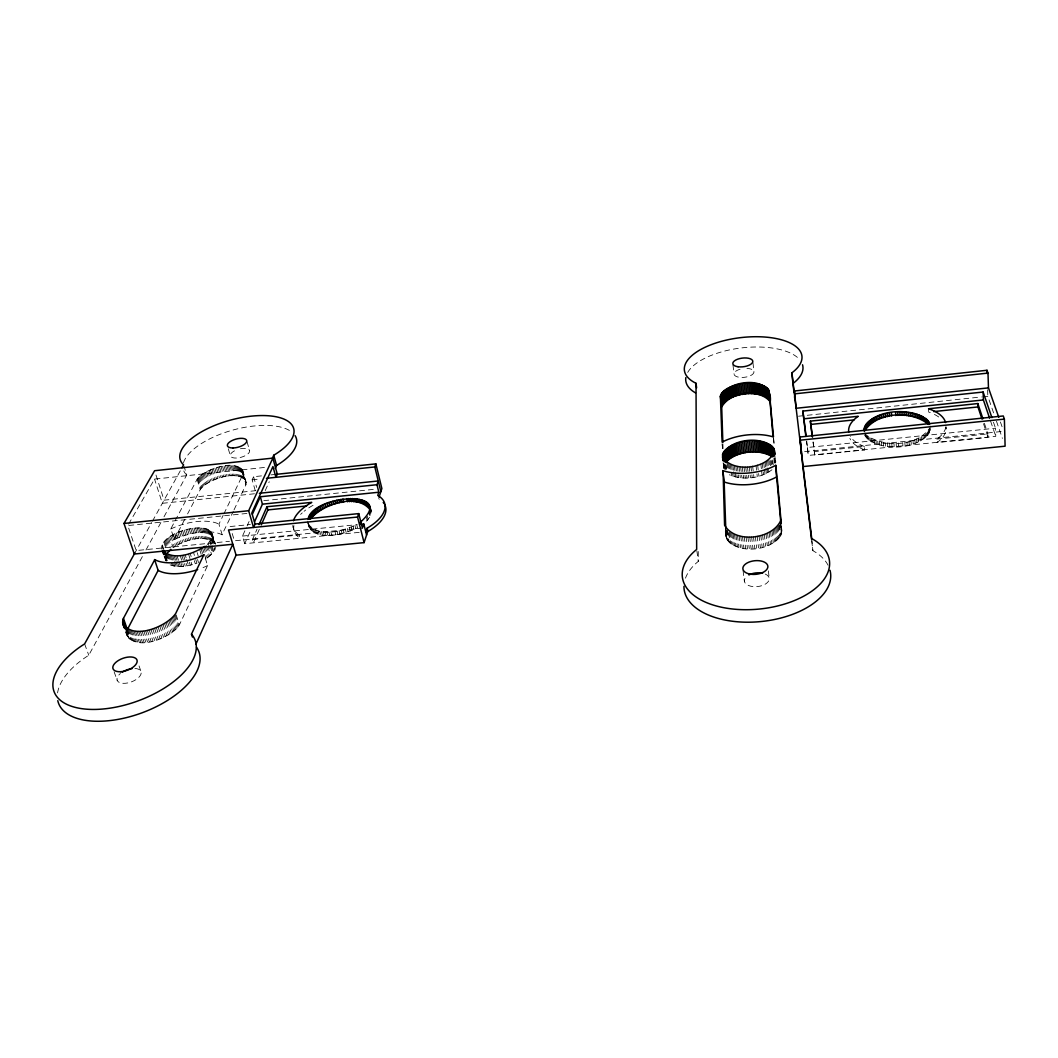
<?xml version="1.0" encoding="UTF-8"?>
<svg xmlns="http://www.w3.org/2000/svg" width="1058" height="1058" viewBox="0 0 1058 1058"><rect width="100%" height="100%" fill="white"/><g stroke="black" fill="none" stroke-linecap="round" stroke-linejoin="round"><path stroke-width="0.75" stroke-dasharray="5 3.75" d="M126.59 632.591C133.057 653.447 171.079 638.146 179.424 624.802L207.593 565.567L204.181 554.656M234.043 509.824L245.892 484.829C244.649 466.353 206.535 479.274 200.266 489.589L187.583 513.897M207.262 544.592C230.181 515.63 158.779 529.093 161.848 549.102M864.77 435.103C877.016 453.075 924.242 450.84 930.18 428.358M308.248 524.12C319.82 538.138 342.554 531.129 356.718 524.517L357.551 527.797C344.815 533.986 312.837 543.574 308.698 523.379M725.325 531.129C725.484 558.584 784.679 552.62 781.571 526.844M223.873 513.91L242.877 474.487C241.594 456.117 203.453 469.104 197.105 479.314L170.735 529L174.491 539.461A39.358 18.237 -17.2 0 1 221.995 534.713L233.342 511.292M215.806 547.33L212.473 553.612L204.538 559.708M165.537 556.548L165.603 560.647L164.096 556.019M867.203 438.858L866.952 435.473C884.832 447.732 916.81 446.727 929.744 428.014L929.929 431.426M724.452 464.078L723.765 468.297L723.156 462.677M259.289 529.397L253.351 542.899L252.399 539.659L257.041 529.185M359.204 532.359L244.729 543.693L250.627 530.508M265.227 490.634L269.248 481.747M244.729 543.693L242.467 536.089L246.435 527.347M247.096 525.892L249.08 521.515M255.229 490.542L252.135 479.803L253.589 476.722L261.736 475.862M222.193 534.832L218.94 524.133L223.159 515.365M174.16 539.633L184.595 519.61M57.582 692.897A74.734 37.771 -20.1 0 1 85.698 657.256L88.766 655.246L142.843 555.741M145.978 549.975L160.869 522.573M164.003 516.807L186.724 474.976L184.039 466.3M134.3 554.022L151.664 522.612M152.458 521.171L181.196 469.183M128.613 524.16L154.547 479.089L266.457 467.252M369.612 517.269L366.121 521.673M698.254 551.509L698.306 561.362L696.085 563.266A73.676 40.482 -5.9 0 0 685.399 578.395M771.983 469.765C760.147 478.679 742.928 480.623 729.346 474.764M214.986 543.455C203.268 533.325 184.714 540.426 173.062 547.621L169.611 536.922M945.799 427.075A48.747 22.826 -3.9 0 1 937.216 438.845L937.388 442.297A48.694 22.879 -3.9 0 0 946.024 427.485M313.062 505.314L312.613 505.565A47.266 22.456 -14.5 0 0 304.043 511.318M207.593 565.567L207.249 565.739A39.358 18.237 -17.2 0 1 200.147 568.754M170.735 529L171.065 528.828A39.503 18.079 -17.1 0 1 218.742 524.014L218.94 524.133M170.126 564.866C178.789 568.12 188.443 566.123 196.92 563.226L194.95 557.011M798.499 416.217L981.295 396.962M982.922 396.79L987.828 396.274L994.308 414.987M270.98 474.883L275.728 474.394M252.135 479.803L260.308 478.943M255.904 490.661L164.056 500.183L155.605 473.812M254.489 493.769L162.337 503.304L154.547 479.089M263.839 500.659L375.326 489.206M806.712 441.146L807.519 447.481L995.512 428.212L995.763 436.359L808.272 455.443L806.447 441.12M804.635 451.634L1002.045 431.466M936.846 439.096L987.908 433.899L988.027 437.377L937.018 442.548M813.139 441.979L814.435 451.607L864.426 446.489L864.677 449.901L814.753 455.006L813.02 442.125M246.937 513.447L127.806 525.562L136.204 550.57L229.493 541.299M230.128 526.553L250.389 524.517M242.467 536.089L357.247 524.649M362.418 528.101L234.4 540.81L230.975 529.41M252.399 539.659L299.163 535.004L300.075 538.258L299.242 537.715A47.266 22.456 -14.5 0 1 293.939 525.575M864.426 446.489L863.143 446A48.747 22.826 -3.9 0 1 850.328 436.399M864.677 449.901L863.394 449.412A48.694 22.879 -3.9 0 1 849.865 438.356M378.539 498.649L379.412 499.151M811.711 540.823L812.888 550.663L815.374 552.144A73.676 40.482 -5.9 0 1 828.083 565.263M299.163 535.004L298.343 534.449A47.319 22.403 -14.5 0 1 292.841 525.39M186.724 474.976L185.666 473.891A58.626 24.942 -15.3 0 1 183.272 469.461M774.601 458.987L775.779 462.174L775.263 457.321M84.614 643.912L88.766 655.246M114.105 671.751L117.226 680.439M1000.418 421.997L1002.587 428.199M128.626 629.51L132.581 640.831M127.542 629.021L131.496 640.341M127.053 629.894L130.518 639.786M126.167 629.285L129.631 639.177M139.048 665.932L141.071 671.711M125.399 628.624L128.851 638.516M126.206 632.142L128.19 637.789M125.677 631.652L127.634 637.035M125.876 632.552L126.867 635.369M133.85 630.806L137.791 642.14M132.422 630.581L136.363 641.915M131.073 630.29L135.014 641.624M129.803 629.933L133.758 641.254M996.464 421.229L1002.402 438.382M140.211 631.004L144.126 642.365M138.545 631.057L142.46 642.418M136.918 631.044L140.846 642.391M135.358 630.952L139.286 642.299M143.69 630.687L147.591 642.047M141.931 630.872L145.845 642.246M993.449 422.182L995.512 428.212M149.085 629.695L152.96 641.069M147.26 630.092L151.149 641.465M145.462 630.423L149.363 641.783M990.605 421.19L995.763 436.359M154.508 628.135L158.356 639.495M152.709 628.716L156.571 640.077M150.897 629.232L154.772 640.606M158.039 626.799L161.874 638.159M156.28 627.487L160.128 638.86M163.038 624.432L166.847 635.779M161.424 625.265L165.246 636.625M159.745 626.058L163.58 637.419M167.521 621.694L171.303 633.041M166.093 622.633L169.888 633.993M164.598 623.546L168.407 634.906M984.39 423.279L987.908 433.899M171.303 618.705L175.073 630.039M170.14 619.724L173.909 631.057M168.87 620.715L172.652 632.062M983.504 423.676L988.027 437.377M175.033 614.539L178.762 625.847M174.253 615.584L177.995 626.905M173.367 616.629L177.122 627.963M172.388 617.674L176.144 629.007M176.157 614.91L179.424 624.802M165.656 553.585L168.169 561.309M162.35 544.923L163.845 549.525M165.815 556.164L167.323 560.793M162.033 545.796L163.038 548.864M165.564 557.156L166.569 560.237M164.916 556.548L166.423 561.176M164.863 557.434L165.881 560.528M164.241 556.005L165.934 561.375M166.37 539.527L168.857 547.184M171.224 555.318L174.742 566.162M165.458 540.426L167.944 548.084M169.954 555.08L173.472 565.924M164.651 541.326L167.138 548.983M168.751 554.789L172.269 565.62M163.924 542.225L165.921 548.361M167.627 554.445L169.65 560.634M166.595 554.035L168.619 560.224M175.456 555.648L176.964 560.304M177.466 561.864L178.961 566.519M168.447 537.781L171.409 546.946M173.988 555.595L175.496 560.251M175.998 561.798L177.493 566.453M167.376 538.641L170.338 547.819M172.573 555.49L174.081 560.132M174.583 561.692L176.091 566.334M174.914 533.748L178.339 544.434M181.791 555.252L185.269 566.123M173.499 534.502L176.924 545.187M180.151 555.45L183.642 566.321M172.137 535.282L175.575 545.968M181.037 563.332L182.042 566.44M170.841 536.089L174.279 546.788M176.977 555.648L178.485 560.304M178.974 561.851L180.482 566.506M179.437 531.724L182.836 542.397M177.889 532.359L181.302 543.045M185.124 554.696L186.115 557.804M186.605 559.365L188.588 565.58M176.369 533.034L179.794 543.719M183.444 555.014L186.922 565.885M190.176 553.44L191.154 556.548M182.624 530.574L186.01 541.246M188.496 553.916L191.948 564.787M181.011 531.129L184.409 541.802M189.276 562.102L190.268 565.21M197.542 559.497L198.534 562.605M187.517 529.212L190.89 539.884M193.482 552.342L194.46 555.45M185.877 529.608L189.25 540.281M194.302 560.687L195.28 563.795M184.237 530.071L187.623 540.744M199.711 549.618L201.165 554.286M192.397 528.312L195.756 538.985M190.784 528.564L194.143 539.236M197.172 552.62L198.15 555.728M189.157 528.855L192.516 539.527M198.573 527.902L201.906 538.588M203.81 547.211L207.196 558.069M197.092 527.916L200.425 538.601M202.514 548.044L203.969 552.699M204.445 554.247L205.9 558.902M195.558 527.995L198.904 538.681M201.139 548.851L202.594 553.506M193.998 528.127L197.343 538.8M203.996 528.418L207.315 539.13M208.241 543.693L211.6 554.537M202.739 528.207L206.059 538.906M207.738 546.14L210.621 555.437M201.404 528.048L204.723 538.747M206.191 545.492L209.563 556.336M200.015 527.955L203.348 538.641M205.04 546.364L208.413 557.209M212.327 537.398L214.219 543.561M209.947 530.838L213.253 541.577M209.18 530.309L212.473 541.035M211.679 539.157L215.012 549.962M208.307 529.833L211.613 540.545M207.355 529.397L210.661 540.109M210.608 540.969L211.56 544.05M212.036 545.597L213.941 551.787M206.31 529.013L209.616 539.725M209.907 541.881L210.873 544.963M211.349 546.51L213.253 552.699M205.199 528.696L208.505 539.395M210.079 545.875L212.473 553.612M198.322 477.727L201.456 487.989M197.661 478.52L200.808 488.783M197.105 479.314L200.266 489.589M212.063 533.404L215.369 544.169L211.679 532.703M211.203 532.042L214.509 542.794M212.486 536.551L214.853 544.248M210.621 531.42L213.928 542.159M202.845 473.825L205.953 484.075M201.774 474.579L204.895 484.829M200.795 475.359L203.916 485.609M199.883 476.14L203.017 486.389M199.063 476.92L202.197 487.183M207.725 471.008L210.82 481.231M206.416 471.67L209.524 481.906M205.173 472.371L208.267 482.607M203.969 473.085L207.077 483.321M211.931 469.183L214.999 479.406M210.489 469.752L213.571 479.975M209.087 470.36L212.169 480.596M216.401 467.689L219.456 477.899M214.893 468.139L217.948 478.361M213.399 468.641L216.467 478.864M221.003 466.565L224.032 476.788M219.469 466.895L222.511 477.118M217.935 467.266L220.977 477.489M227.007 465.745L230.022 475.968M225.539 465.877L228.554 476.1M224.045 466.049L227.073 476.272M222.524 466.287L225.552 476.51M231.213 465.639L234.215 475.875M229.851 465.626L232.853 475.862M228.449 465.652L231.464 475.888M237.177 466.499L240.166 476.761M236.106 466.234L239.108 476.484M234.982 466.009L237.971 476.259M233.778 465.837L236.78 476.087M228.29 448.737L230.393 455.919M232.522 465.718L235.524 475.955M242.732 470.255L246.263 482.58M242.361 469.646L246.236 483.308M241.885 469.078L244.874 479.367M243.115 473.719L246.104 484.061M241.317 468.535L244.305 478.824M242.877 474.487L245.892 484.829M240.655 468.046L243.644 478.322M239.915 467.596L242.904 477.859M239.082 467.186L242.07 477.449M238.169 466.816L241.158 477.079M253.589 476.722L256.658 487.434M247.069 441.808L249.529 450.43M293.04 526.858L294.336 531.513M311.74 528.233L312.626 531.486M310.788 527.506L311.674 530.759M309.954 526.739L310.84 529.979M309.253 525.905L310.139 529.159M307.719 521.184L308.605 524.411M307.759 522.189L309.571 528.286M307.931 523.181L309.121 527.373M316.699 530.534L317.572 533.787M315.297 530.045L316.17 533.311M314.001 529.503L314.874 532.756M312.811 528.894L313.697 532.148M321.473 531.566L322.346 534.832M319.794 531.288L320.667 534.554M318.193 530.944L319.08 534.211M326.948 531.949L327.821 535.216M325.057 531.896L325.93 535.163M323.232 531.764L324.105 535.031M330.889 531.843L331.749 535.11M328.893 531.936L329.765 535.203M337.039 531.129L337.899 534.396M334.963 531.433L335.822 534.713M341.192 530.296L342.051 533.563M339.115 530.746L339.975 534.012M347.341 528.55L348.188 531.83M345.318 529.198L346.164 532.465M343.268 529.78L344.114 533.047M351.256 527.096L352.102 530.362M349.325 527.849L350.172 531.129M354.959 525.429L355.805 528.696M353.147 526.276L353.98 529.555M367.298 516.225L368.105 519.478M366.359 517.322L367.179 520.589M696.878 550.914L698.306 561.362M725.312 528.55L726.608 538.906M725.537 532.068L726.277 537.98M730.615 532.69L732.096 544.579M729.517 532.002L730.999 543.878M728.697 532.756L729.994 543.151M727.6 530.494L729.094 542.357M726.82 529.688L728.301 541.551M726.317 530.322L727.626 540.691M725.576 527.968L727.058 539.818M735.958 534.951L737.413 546.867M726.939 462.849L727.732 469.329M726.396 465.467L726.793 468.694M734.503 534.462L735.958 546.378M725.563 464.806L726.158 469.646M724.836 464.105L725.431 468.959M722.032 443.871L722.614 448.645M733.115 533.933L734.583 545.835M724.399 465.004L725.008 469.845M723.884 464.25L724.28 467.477M723.46 463.47L724.069 468.31M731.819 533.338L733.3 545.227M740.759 536.049L742.2 547.991M731.567 464.925L732.943 476.272M730.285 464.475L731.66 475.822M739.092 535.745L740.547 547.674M743.073 570.606L744.369 581.278M729.081 463.973L729.676 468.839M737.492 535.374L738.947 547.303M727.97 463.43L728.75 469.911M737.373 466.221L738.735 477.594M735.839 465.983L737.188 477.343M744.237 536.472L745.665 548.428M734.345 465.679L734.926 470.546M735.125 472.172L735.707 477.039M742.478 536.3L743.906 548.242M732.916 465.322L733.511 470.188M733.71 471.815L734.292 476.682M742.28 466.631L743.615 478.018M749.712 536.631L751.114 548.586M740.6 466.552L741.949 477.925M747.861 536.644L749.276 548.599M738.973 466.419L740.322 477.793M746.035 536.591L747.451 548.547M745.692 466.618L747.014 478.004M753.441 536.406L754.83 548.375M732.982 365.023L734.04 373.99M743.972 466.644L745.308 478.044M751.577 536.551L752.979 548.507M758.996 535.586L760.358 547.555M750.889 466.168L752.198 477.568M749.157 466.38L750.466 477.78M757.158 535.917L758.533 547.885M747.424 466.525L748.747 477.925M755.306 536.194L756.695 548.163M764.299 534.224L765.635 546.192M768.386 570.91L769.245 578.554M755.994 465.242L757.277 476.642M762.567 534.726L763.929 546.708M760.795 535.189L762.157 547.158M752.622 465.917L753.918 477.317M769.126 532.359L770.449 544.328M760.808 463.84L761.35 468.734M761.522 470.36L762.064 475.254M767.579 533.034L768.915 545.002M765.966 533.655L767.301 545.624M757.647 464.819L758.917 476.232M773.305 530.084L774.615 542.053M765.119 462.055L765.648 466.935M765.833 468.575L766.362 473.455M771.996 530.891L773.305 542.847M752.965 362.815L753.957 371.808M763.744 462.69L764.286 467.583M764.458 469.21L765 474.09M770.608 531.645L771.917 543.614M762.302 463.285L763.559 474.698M770.938 460.018L771.454 464.898M777.577 526.567L778.86 538.509M769.986 460.799L770.515 465.679M776.665 527.492L777.947 539.435M768.769 459.939L769.298 464.819M775.646 528.392L776.929 540.334M767.632 460.68L768.875 472.066M774.522 529.251L775.818 541.207M766.415 461.381L766.944 466.261M767.129 467.901L767.658 472.781M773.491 438.541L774.178 444.942L773.636 438.554M774.681 454.146L775.54 462.253M774.813 458.246L775.329 463.1M774.496 459.093L774.84 462.346M781.373 525.76L782.007 531.698M773.901 458.326L774.416 463.192M781.28 526.725L781.915 532.677M780.592 523.247L781.703 533.668M780.09 522.731L781.359 534.647M772.71 460.005L773.239 464.885M779.799 525.204L780.91 535.639M779.058 524.675L780.341 536.604M771.956 460.838L772.314 464.078M778.371 525.628L779.653 537.57M811.724 538.548L812.888 550.663M807.519 447.481L808.272 455.443M814.435 451.607L814.753 455.006M866.145 434.574L866.396 437.959M865.47 433.648L865.722 437.033M864.928 432.696L865.18 436.068M871.461 438.7L871.713 442.099M870.152 437.959L870.403 441.358M868.962 437.166L869.213 440.564M867.891 436.332L868.142 439.731M876.037 440.631L876.288 444.043M874.411 440.035L874.649 443.447M872.89 439.401L873.128 442.799M881.459 442.059L881.698 445.484M879.568 441.649L879.806 445.061M877.77 441.173L878.008 444.585M885.44 442.707L885.665 446.132M883.417 442.416L883.655 445.841M891.775 443.17L892 446.595M889.619 443.077L889.844 446.502M887.503 442.932L887.741 446.357M896.139 443.13L896.351 446.569M893.944 443.183L894.169 446.608M898.335 443.011L898.546 446.45M904.841 442.244L905.053 445.683M902.699 442.561L902.91 446M911.044 440.895L911.255 444.334M909.034 441.411L909.232 444.836M906.957 441.86L907.169 445.286M914.892 439.692L915.091 443.13M913.001 440.326L913.199 443.752M920.037 437.509L920.235 440.935M918.41 438.276L918.609 441.715M916.691 439.017L916.889 442.442M925.446 434.005L925.631 437.43M924.269 434.931L924.454 438.356M922.973 435.83L923.158 439.255M921.558 436.69L921.756 440.115M930.061 425.964L930.154 430.394M928.554 408.745L928.726 412.104L930.022 412.554A48.694 22.879 -3.9 0 1 932.296 413.466M929.374 429.045L929.559 432.457M928.858 430.064L929.043 433.476M928.21 431.069L928.395 434.494M927.416 432.074L927.601 435.486M926.504 433.039L926.676 436.478M945.984 426.705L946.09 428.979M725.907 532.174L726.066 537.041M987.617 389.78L987.828 396.274M722.892 443.805L723.05 448.605M300.591 514.426A47.266 22.456 -14.5 0 1 302.244 512.865M183.51 462.677A58.626 24.942 -15.3 0 1 231.676 430.394A58.626 24.942 -15.3 0 1 291.466 431.77M240.457 448.737A9.958 4.232 -15.3 0 1 248.617 453.247A9.958 4.232 -15.3 0 1 232.509 457.625A9.958 4.232 -15.3 0 1 237.349 449.584M134.921 668.484A12.696 6.414 -20.1 0 1 139.153 677.001A12.696 6.414 -20.1 0 1 121.458 683.137A12.696 6.414 -20.1 0 1 120.387 673.523M934.412 414.445A48.694 22.879 -3.9 0 1 939.835 417.817M765.251 574.058A12.511 6.877 -5.9 0 1 766.098 583.646A12.511 6.877 -5.9 0 1 748.667 585.563A12.511 6.877 -5.9 0 1 747.173 576.041M687.713 372.416A58.997 25.895 -6.9 0 1 742.65 347.791A58.997 25.895 -6.9 0 1 800.007 360.037M746.922 368.409A10.025 4.404 -6.9 0 1 752.079 374.73A10.025 4.404 -6.9 0 1 735.865 376.278A10.025 4.404 -6.9 0 1 741.155 368.951"/><path stroke-width="1.5" d="M929.81 423.941C919.349 405.32 868.049 408.004 864.267 430.725M359.958 522.599C398.601 488.531 312.639 494.483 308.05 519.094M122.622 622.289L123.442 618.361L154.746 559.656A39.503 18.079 -17.1 0 0 203.837 554.828L175.694 613.495C166.741 626.786 131.364 641.36 122.622 622.289L124.593 627.923M722.773 460.256C720.273 437.959 772.089 431.955 774.932 454.094M774.588 450.853C768.333 469.223 732.863 473.257 722.363 457.043M780.645 520.774L775.593 465.375A39.45 19.004 -6.6 0 1 723.05 470.691L724.585 525.218C735.231 543.838 771.824 539.474 780.645 520.774L780.963 523.75M722.852 442.204L721.701 406.999C729.914 391.857 759.419 388.114 770.264 401.815L773.491 436.954M769.126 391.01L773.028 436.835A39.45 19.004 -6.6 0 0 722.111 442.125L720.392 396.261C728.922 379.148 773.53 374.796 770.264 401.815M928.567 424.456C911.48 410.12 877.016 411.522 864.558 431.069L864.307 427.696M195.902 644.19L236.093 555.159L364.084 542.622L367.721 531.566L367.364 528.021A47.319 22.403 -14.5 0 0 378.619 495.938L377.746 495.435L378.817 492.234L376.979 484.723L378.235 480.967L259.369 493.266M379.002 497.247L381.872 488.531L375.868 463.867L276.416 474.315M365.751 531.711L366.888 528.286M360.514 524.318L363.793 524.001L362.418 528.101L358.741 513.606L254.542 524.107M364.084 542.622L357.564 517.031L358.741 513.606M380.854 491.666L374.81 466.948L375.868 463.867M261.273 524.9L267.872 509.903L266.96 506.729L311.753 502.378A47.319 22.403 -14.5 0 0 293.436 520.787M259.025 524.689L266.96 506.729M254.568 521.726L262.437 504.163L260.321 496.757L376.979 484.723M275.265 468.429L276.601 465.467L278.955 464.012A58.626 24.942 -15.3 0 0 295.116 435.658M252.386 514.241L260.321 496.757M192.424 637.048L191.485 634.178L232.813 544.275L134.3 554.022L123.984 523.459L154.6 470.717L272.832 458.114L277.315 474.222L275.94 477.303L272.938 466.565L251.83 512.945L255.071 524.054L253.536 527.466L248.656 510.75L272.832 458.114M272.395 458.167L273.744 455.231L276.112 453.776A58.838 24.704 -15.2 0 0 283.808 419.034A58.838 24.704 -15.2 0 0 211.56 426.771A58.838 24.704 -15.2 0 0 182.531 463.788L183.589 464.859L181.989 467.742M154.561 559.537L158.145 570.381L127.357 629.589L123.442 618.361M134.895 552.937L84.614 643.912L81.532 645.909A75.065 37.48 -19.9 0 0 62.885 702.168A75.065 37.48 -19.9 0 0 154.137 693.876A75.065 37.48 -19.9 0 0 192.781 635.792L191.485 634.178M369.903 506.756L370.948 510.948C358.133 491.917 322.69 504.044 310.391 519.068L309.518 515.854M167.415 552.964L170.841 549.353M771.388 445.563L772.591 456.844C758.374 448.407 737.281 450.761 725.484 462.412L724.095 451.184M792.799 381.978L791.9 372.813L793.659 371.437A59.195 25.656 -7 0 0 780.487 339.539A59.195 25.656 -7 0 0 703.689 347.937A59.195 25.656 -7 0 0 694.154 382.322L696.019 383.287L696.614 387.81M205.04 546.364C193.283 553.704 174.107 561.19 162.416 550.583M367.721 531.566L368.184 531.301A47.266 22.456 -14.5 0 0 384.861 504.983M988.463 387.889L796.145 408.282L794.399 390.997L986.995 370.274L988 373.09L988.463 387.889L998.792 417.341M988 373.09L794.743 393.841L794.399 390.997M805.852 436.346L802.89 411.086L983.133 392.029L991.901 417.659M803.63 418.836L983.398 399.95L989.574 418.161M982.882 418.73L977.843 403.561L928.554 408.745L929.85 409.181A48.747 22.826 -3.9 0 1 945.587 422.578M933.659 411.588L977.962 406.946L981.996 419.113M812.16 435.698L810.349 421.11L858.263 416.297A48.747 22.826 -3.9 0 0 848.741 432.074M266.418 478.309L374.81 466.948M810.653 424.43L854.057 419.907M799.927 437.007L1003.262 415.966L1004.386 419.113L1005.1 446.185L802.85 466.591L799.927 437.007L801.369 451.964M800.311 440.168L1004.386 419.113M262.437 504.163L378.817 492.234M123.984 523.459L248.656 510.75M267.872 509.903L306.608 505.962M357.564 517.031L228.515 529.979L236.093 555.159M722.746 470.585L724.465 482.078A39.291 19.176 -6.5 0 0 776.81 476.827L775.884 465.216M158.145 570.381L158.343 570.5A39.358 18.237 -17.2 0 0 197.674 569.627M123.059 619.38L126.986 630.608M122.794 620.372L125.743 628.809M122.649 621.337L125.108 628.373M122.715 623.215L124.672 628.571M122.926 624.088L123.905 626.905M164.347 551.059L165.855 555.662M163.54 550.411L164.545 553.479M163.329 551.271L164.334 554.339M162.734 550.57L163.858 554.352M162.734 551.39L163.739 554.471M273.744 455.231L276.601 465.467M308.896 516.939L309.478 519.094M312.097 512.601L312.956 515.815M311.118 513.672L311.991 516.899M310.258 514.77L311.131 517.984M315.681 509.453L316.54 512.667M314.385 510.485L315.244 513.699M313.181 511.53L314.054 514.743M320.138 506.531L320.997 509.731M318.564 507.47L319.423 510.683M317.083 508.448L317.942 511.662M325.282 503.939L326.128 507.139M323.51 504.759L324.356 507.959M321.791 505.631L322.637 508.832M329.012 502.444L329.858 505.645M327.12 503.172L327.967 506.372M334.883 500.606L335.717 503.806M332.9 501.161L333.733 504.362M330.942 501.77L331.776 504.97M338.891 499.667L339.724 502.867M336.88 500.103L337.714 503.304M342.911 499.006L343.731 502.206M340.901 499.31L341.734 502.51M348.783 498.503L349.603 501.704M346.852 498.596L347.685 501.796M354.311 498.622L355.118 501.823M352.526 498.503L353.332 501.717M350.674 498.463L351.494 501.677M359.27 499.363L360.077 502.576M357.683 499.045L358.503 502.259M363.793 524.001L366.584 535.017M356.03 498.794L356.85 502.008M365.777 501.889L366.584 505.116M364.679 501.267L365.486 504.481M363.476 500.685L364.283 503.912M362.167 500.183L362.973 503.396M360.765 499.733L361.571 502.947M369.52 505.83L370.789 510.869M369.03 504.944L369.837 508.184M370.221 509.731L370.763 511.887M368.396 504.111L369.202 507.337M370.062 510.776L370.604 512.945M367.642 503.317L368.449 506.544M366.769 502.576L367.576 505.803M369.348 512.918L369.89 515.087M810.349 421.11L812.504 437.166M802.89 411.086L806.103 436.399M725.55 449.571L726.912 460.772M724.77 450.364L726.145 461.579M723.527 452.017L724.717 461.632M723.064 452.85L724.056 460.878M722.707 453.697L723.5 460.111M722.455 454.543L723.249 460.957M723.434 391.143L724.717 401.842M729.557 446.569L730.906 457.757M722.707 391.857L724.003 402.556M722.072 392.571L723.368 403.283M728.42 447.283L729.782 458.471M721.543 393.311L722.839 404.024M721.106 394.052L722.402 404.764M727.375 448.01L728.737 459.212M720.763 394.793L722.072 405.505M720.524 395.533L721.834 406.259M720.392 396.261L721.701 406.999M726.41 448.777L727.785 459.979M791.9 372.813L811.724 538.548L814.224 540.016A73.994 40.178 -6 0 1 807.109 594.239A73.994 40.178 -6 0 1 708.794 603.523A73.994 40.178 -6 0 1 694.432 551.324L696.667 549.419L696.019 383.287M793.923 391.698L792.945 383.512L794.69 382.123A58.997 25.895 -6.9 0 0 802.533 364.772M794.505 396.618L794.902 399.898M800.959 450.695L801.356 453.975M802.718 465.441L811.526 539.196M727.177 388.471L728.459 399.144M733.392 444.611L734.728 455.8M726.119 389.106L727.401 399.792M732.043 445.233L733.392 456.421M725.14 389.767L726.423 400.453M724.241 390.442L725.537 401.141M730.761 445.881L732.11 457.069M739.357 442.561L740.679 453.75M732.11 386.196L733.366 396.869M737.796 443.011L739.119 454.199M730.787 386.725L732.043 397.398M729.517 387.268L730.787 397.953M736.275 443.5L737.598 454.689M728.314 387.85L729.584 398.535M734.807 444.043L736.143 455.218M744.25 441.503L745.546 452.692M736.368 384.861L737.611 395.533M742.597 441.808L743.893 452.996M734.9 385.271L736.143 395.943M740.957 442.165L742.266 453.34M733.485 385.72L734.728 396.393M742.504 383.631L743.734 394.317M747.609 441.054L748.892 452.242M740.944 383.882L742.174 394.555M739.397 384.16L740.626 394.832M745.93 441.252L747.212 452.44M737.862 384.49L739.106 395.163M747.239 383.194L748.442 393.867M752.661 440.776L753.918 451.964M745.665 383.3L746.869 393.973M750.982 440.816L752.251 452.004M744.091 383.446L745.295 394.118M749.302 440.908L750.572 452.097M751.894 383.168L753.071 393.867M757.554 440.974L758.798 452.176M750.36 383.128L751.55 393.814M755.954 440.855L757.197 452.057M748.813 383.141L750.003 393.827M754.314 440.776L755.571 451.978M757.647 383.803L758.811 394.515M763.532 441.979L764.762 453.208M756.272 383.578L757.449 394.277M762.117 441.649L763.347 452.864M754.843 383.393L756.02 394.092M760.649 441.371L761.879 452.586M753.389 383.261L754.566 393.96M759.128 441.146L760.358 452.348M762.567 385.152L763.717 395.89M768.518 443.778L769.721 455.033M761.429 384.755L762.593 395.48M767.381 443.249L768.597 454.504M760.226 384.398L761.39 395.11M766.177 442.786L767.394 454.027M758.97 384.08L760.133 394.793M764.881 442.35L766.111 453.591M768.161 388.96L769.298 399.739M767.632 388.326L768.769 399.104M774.205 449.227L774.72 454.08M773.861 448.447L774.549 454.9M767.01 387.717L768.148 398.482M773.398 447.679L774.086 454.133M780.751 519.809L781.055 522.784M772.829 446.952L773.861 456.62M766.296 387.135L767.434 397.901M772.155 446.238L773.186 455.919M765.489 386.593L766.627 397.345M764.59 386.077L765.741 396.816M770.528 444.929L771.732 456.196M763.611 385.588L764.762 396.34M769.563 444.334L770.766 455.588M768.915 390.309L770.052 401.101M768.584 389.622L769.721 400.413M777.233 478.282L781.28 523.604M865.603 424.681L865.854 428.054M865.034 425.686L865.285 429.045M864.611 426.691L864.862 430.064M864.161 428.715L864.32 430.963M870.337 419.973L870.589 423.319M869.16 420.859L869.398 424.218M868.089 421.785L868.327 425.144M867.137 422.724L867.375 426.083M866.304 423.703L866.555 427.062M874.543 417.5L874.781 420.846M873.048 418.28L873.286 421.639M871.647 419.1L871.885 422.459M879.582 415.41L879.82 418.756M877.823 416.059L878.061 419.404M876.143 416.746L876.381 420.105M883.311 414.26L883.536 417.606M881.42 414.802L881.645 418.161M889.315 412.964L889.527 416.31M887.265 413.334L887.49 416.68M885.268 413.771L885.493 417.116M891.391 412.646L891.603 415.992M897.726 412.078L897.938 415.437M895.597 412.21L895.809 415.556M904.035 412.091L904.246 415.45M901.945 412.025L902.157 415.384M899.842 412.012L900.054 415.371M908.121 412.422L908.333 415.781M906.098 412.223L906.309 415.582M913.9 413.387L914.099 416.746M912.036 413.004L912.234 416.363M910.105 412.673L910.303 416.045M919.058 414.881L919.257 418.254M917.418 414.326L917.617 417.698M915.699 413.823L915.897 417.196M924.639 417.632L924.824 421.018M923.409 416.865L923.594 420.251M922.06 416.164L922.245 419.537M920.605 415.49L920.791 418.875M929.003 421.997L929.109 424.258M928.382 421.058L928.501 423.319M927.641 420.145L927.813 423.544M926.768 419.272L926.94 422.658M925.763 418.426L925.948 421.825M977.843 403.561L977.962 406.946M724.161 481.972L725.788 528.934M986.995 370.274L987.101 373.527M983.133 392.029L983.398 399.95M383.221 502.431A47.266 22.456 -14.5 0 1 384.133 503.674M196.537 647.298A74.734 37.771 -20.1 0 1 143.941 712.1A74.734 37.771 -20.1 0 1 57.78 700.647M122.199 672.2A12.696 6.414 -20.1 0 1 131.986 668.63M830.027 570.328A73.676 40.482 -5.9 0 1 762.276 621.416A73.676 40.482 -5.9 0 1 683.944 586.344M695.516 392.875A58.997 25.895 -6.9 0 1 685.835 377.587M748.892 574.97A12.511 6.877 -5.9 0 1 762.606 573.211M232.932 447.97A9.998 4.192 -15.2 0 0 246.739 440.644A9.998 4.192 -15.2 0 0 231.517 440.829A9.998 4.192 -15.2 0 0 232.932 447.97M120.599 671.711A12.749 6.361 -19.9 0 0 137.024 660.139A12.749 6.361 -19.9 0 0 117.345 661.171A12.749 6.361 -19.9 0 0 120.599 671.711M749.54 574.018A12.564 6.824 -6 0 0 767.87 566.334A12.564 6.824 -6 0 0 748.667 562.234A12.564 6.824 -6 0 0 749.54 574.018M738.087 366.769A10.064 4.364 -7 0 0 752.807 361.307A10.064 4.364 -7 0 0 737.532 359.231A10.064 4.364 -7 0 0 738.087 366.769"/></g></svg>
